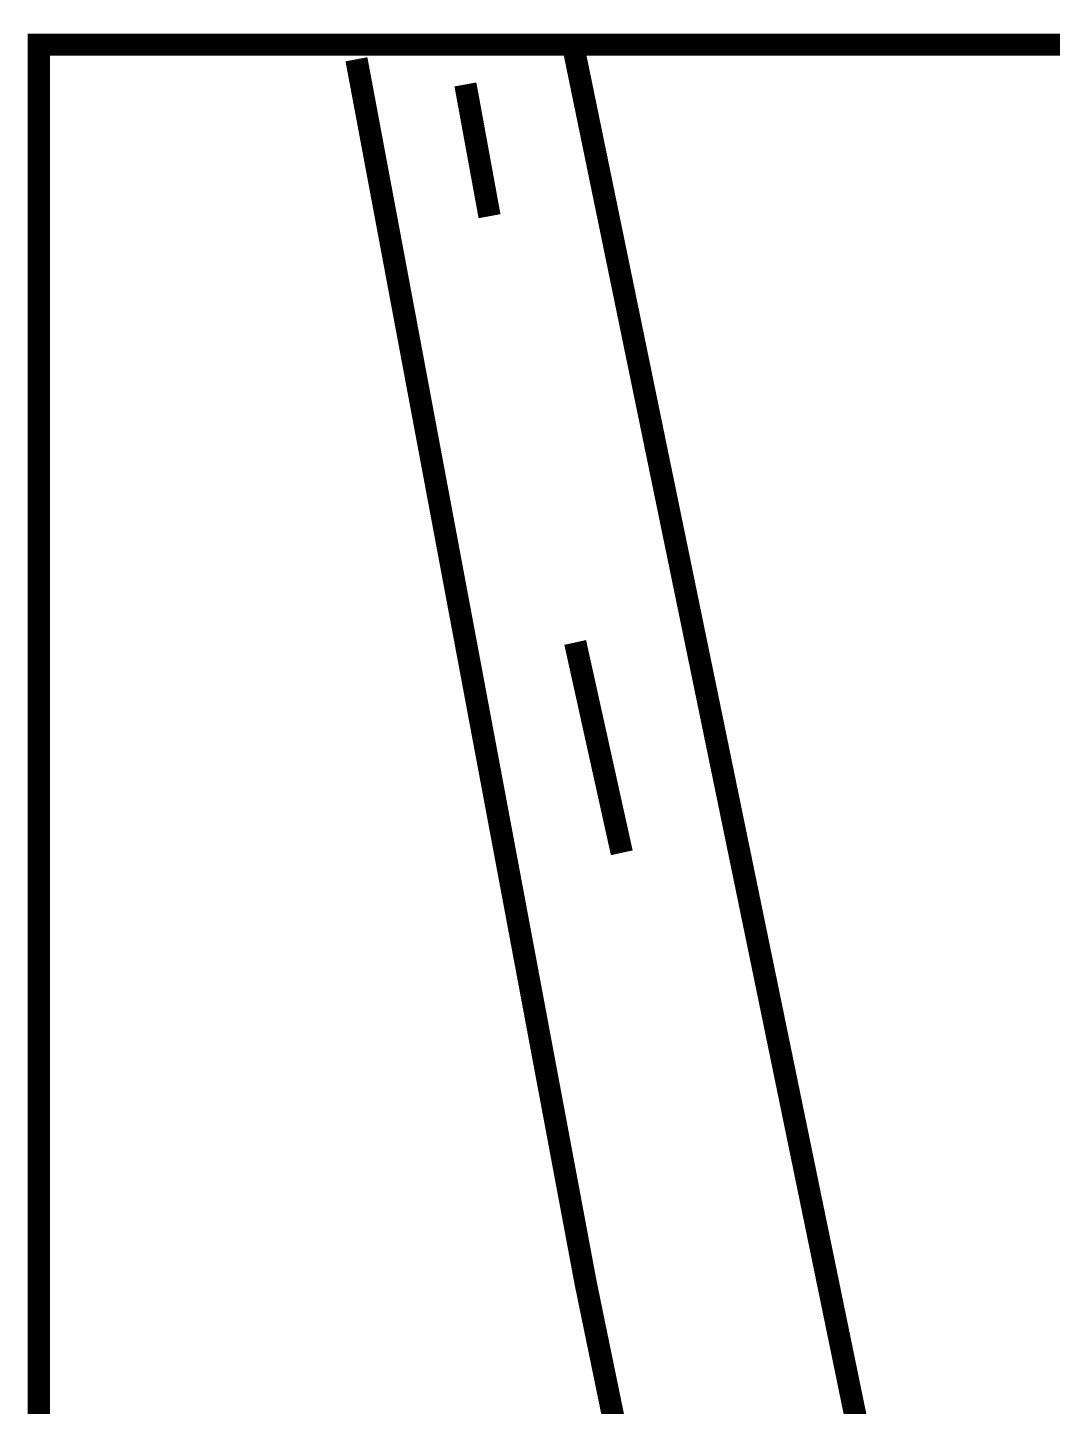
# Model space of a CAD drawing. Header units: inches. Extents: x -885 to 26362, y -28010 to 990.
# Drawn here: x 4271.4 to 4276.82, y -2327.03 to -2319.73 of the extents above; entities that cross this region are included whole.
import ezdxf

# ---------------------------------------------------------------- set-up
doc = ezdxf.new("R2010")
doc.units = ezdxf.units.IN
doc.header["$MEASUREMENT"] = 0
doc.layers.add('Text', color=7, linetype='Continuous')

msp = doc.modelspace()

# ---------------------------------------------------------------- linework, layer by layer
at = {"layer": 'Text', "const_width": 0.117725}
for points in [[(4274.274611, -2319.788635), (4275.579073, -2326.123157), (4276.559888, -2330.886042), (4277.671341, -2335.313993), (4277.926535, -2337.137025), (4277.763739, -2338.889798)], [(4273.136057, -2319.897721), (4274.349148, -2326.376434), (4275.335389, -2331.165667), (4276.437043, -2335.554579), (4276.66267, -2337.166394), (4276.512849, -2338.779461), (4276.352498, -2340.69895)], [(4273.712445, -2320.030843), (4273.840042, -2320.727885)], [(4274.293232, -2322.983564), (4274.539627, -2324.096612)]]:
    msp.add_lwpolyline(points, dxfattribs=at)
msp.add_lwpolyline([(4271.455292, -2319.820067), (4411.376772, -2319.820067), (4411.376772, -2413.77649), (4271.455292, -2413.77649)], close=True, dxfattribs=at)

doc.saveas('drawing.dxf')
